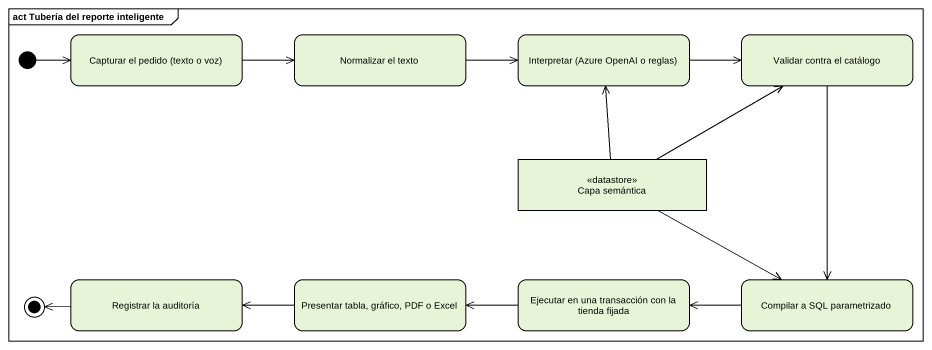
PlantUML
@startuml
mainframe act Tubería del reporte inteligente
hide empty description
state "Capturar el pedido (texto o voz)" as Capturar_el_pedido_texto_o
state "Normalizar el texto" as Normalizar_el_texto
state "Interpretar (Azure OpenAI o reglas)" as Interpretar_Azure_OpenAI_o
state "Validar contra el catálogo" as Validar_contra_el_catálogo
state "Capa semántica" as Capa_semántica <<datastore>>
state "Registrar la auditoría" as Registrar_la_auditoría
state "Presentar tabla, gráfico, PDF o Excel" as Presentar_tabla_gráfico_PDF
state "Ejecutar en una transacción con la tienda fijada" as Ejecutar_en_una_transacción
state "Compilar a SQL parametrizado" as Compilar_a_SQL_parametrizado
[*] -right-> Capturar_el_pedido_texto_o
Capturar_el_pedido_texto_o -right-> Normalizar_el_texto
Normalizar_el_texto -right-> Interpretar_Azure_OpenAI_o
Interpretar_Azure_OpenAI_o -right-> Validar_contra_el_catálogo
Validar_contra_el_catálogo --> Compilar_a_SQL_parametrizado
Capa_semántica -up-> Interpretar_Azure_OpenAI_o
Capa_semántica -right-> Validar_contra_el_catálogo
Capa_semántica -right-> Compilar_a_SQL_parametrizado
Presentar_tabla_gráfico_PDF -left-> Registrar_la_auditoría
Ejecutar_en_una_transacción -left-> Presentar_tabla_gráfico_PDF
Compilar_a_SQL_parametrizado -left-> Ejecutar_en_una_transacción
Registrar_la_auditoría -left-> [*]
@enduml
